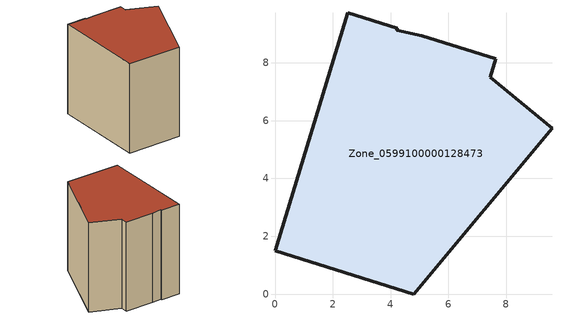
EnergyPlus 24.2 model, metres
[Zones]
Zone_0599100000128473
 floor ground (C_G): 2.52,9.73 4.23,9.2 4.21,9.12 5.08,8.94 7.64,8.14 7.46,7.51 9.59,5.74 4.81,0 0,1.49 z0
 wall outside (C_F): 4.81,0 9.59,5.74 7.46,7.51 7.64,8.14 5.08,8.94 4.21,9.12 4.23,9.2 2.52,9.73 0,1.49 4.81,0 z0:8.29
 roof outside (C_R): 5.08,8.94 4.21,9.12 4.23,9.2 2.52,9.73 0,1.49 4.81,0 9.59,5.74 7.46,7.51 7.64,8.14 z8.29
[BUILDING]
Pand.0599100000128473: North Axis=0; Terrain=City; Loads Convergence Tolerance Value=0.04; Temperature Convergence Tolerance Value=0.4; Solar Distribution=FullExterior; Maximum Number of Warmup Days=25; Minimum Number of Warmup Days=1
[Site:Location]
Rotterdam.The.Hague.AP_ZH_NLD Design_Conditions: Latitude=51.96; Longitude=4.45; Time Zone=1; Elevation=-4.5
[SITE:GROUNDTEMPERATURE:BUILDINGSURFACE]
18, 18, 18, 18, 18, 18, 18, 18, 18, 18, 18, 18
[MATERIAL] Thermal Absorptance=0.9; Solar Absorptance=0.7; Visible Absorptance=0.7
Name | Roughness | Thickness | Conductivity | Density | Specific Heat
G.TI.1975-1991 | MediumSmooth | 0.15 | 0.288461 | 540 | 1210
F.TI.1975-1991 | Rough | 0.3 | 0.230769 | 1920 | 840
R.TI.1975-1991 | MediumRough | 0.2 | 0.153846 | 1500 | 1000
[CONSTRUCTION]
C_G: G.TI.1975-1991
C_F: F.TI.1975-1991
C_R: R.TI.1975-1991
[ZONE]
Zone_0599100000128473: Type=1; Multiplier=1; Ceiling Height=Autocalculate; Volume=Autocalculate; Floor Area=autocalculate; Part of Total Floor Area=Yes
[ZONEINFILTRATION:DESIGNFLOWRATE]
Infil_Zone_0599100000128473: Zone or ZoneList or Space or SpaceList=Zone_0599100000128473; Schedule=AlwaysOn; Design Flow Rate Calculation Method=Flow/Area; Flow Rate per Floor Area=0.003; Constant Term Coefficient=1; Temperature Term Coefficient=0; Velocity Term Coefficient=0; Velocity Squared Term Coefficient=0
[HVACTEMPLATE:ZONE:IDEALLOADSAIRSYSTEM]
Zone_0599100000128473: Maximum Heating Supply Air Temperature=50; Minimum Cooling Supply Air Temperature=13; Maximum Heating Supply Air Humidity Ratio=0.0156; Minimum Cooling Supply Air Humidity Ratio=0.0077; Heating Limit=NoLimit; Cooling Limit=NoLimit; Dehumidification Control Type=ConstantSensibleHeatRatio; Cooling Sensible Heat Ratio=0.7; Dehumidification Setpoint=60; Humidification Control Type=None; Humidification Setpoint=30; Outdoor Air Method=None; Outdoor Air Flow Rate per Person=0.00944; Outdoor Air Flow Rate per Zone Floor Area=0; Outdoor Air Flow Rate per Zone=0; Demand Controlled Ventilation Type=None; Outdoor Air Economizer Type=NoEconomizer; Heat Recovery Type=None; Sensible Heat Recovery Effectiveness=0.7; Latent Heat Recovery Effectiveness=0.65
[ZONECONTROL:THERMOSTAT]
ThermostatControl_Zone_0599100000128473: Zone or ZoneList=Zone_0599100000128473; Control Type Schedule=DualSetpointControlType; Control 1=Thermostat_Zone_0599100000128473; Temperature Difference Between Cutout And Setpoint=0
[THERMOSTATSETPOINT:DUALSETPOINT]
Thermostat_Zone_0599100000128473: Heating Setpoint Temperature Schedule=HeatingSetpoint_Zone_0599100000128473; Cooling Setpoint Temperature Schedule=CoolingSetpoint_Zone_0599100000128473
[SCHEDULE:COMPACT]
HeatingSetpoint_Zone_0599100000128473: Through: 12/31, For: AllDays, Until: 24:00, 21
CoolingSetpoint_Zone_0599100000128473: Through: 12/31, For: AllDays, Until: 24:00, 24
DualSetpointControlType: Through: 12/31, For: AllDays, Until: 24:00, 4
AlwaysOn: Through: 12/31, For: AllDays, Until: 24:00, 1
